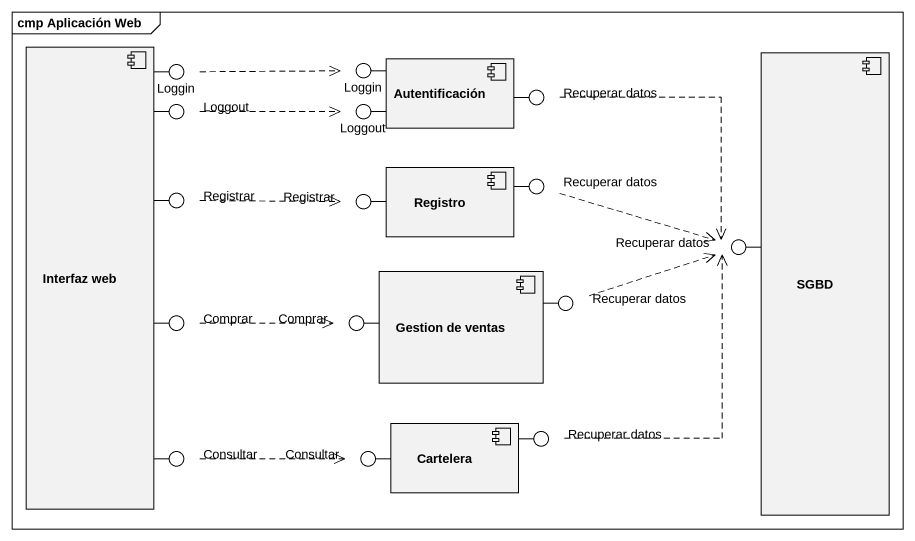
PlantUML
@startuml
mainframe cmp Aplicación Web
component "Interfaz web" as Interfaz_web
() Loggin
() "Loggin" as Loggin_2
component Autentificación
component SGBD
() Loggout
() "Loggout" as Loggout_2
() "Recuperar datos" as Recuperar_datos
component Registro
() "Recuperar datos" as Recuperar_datos_2
() Registrar
() "Registrar" as Registrar_2
component "Gestion de ventas" as Gestion_de_ventas
() "Recuperar datos" as Recuperar_datos_3
() Comprar
() "Comprar" as Comprar_2
() "Recuperar datos" as Recuperar_datos_4
component Cartelera
() "Recuperar datos" as Recuperar_datos_5
() Consultar
() "Consultar" as Consultar_2
Interfaz_web -up- Loggin
Autentificación -left- Loggin_2
Interfaz_web -up- Loggout
Autentificación -left- Loggout_2
Autentificación -right- Recuperar_datos
Registro -right- Recuperar_datos_2
Interfaz_web -up- Registrar
Registro -left- Registrar_2
SGBD -left- Recuperar_datos_3
Interfaz_web -right- Comprar
Gestion_de_ventas -left- Comprar_2
Gestion_de_ventas -right- Recuperar_datos_4
Cartelera -right- Recuperar_datos_5
Interfaz_web -- Consultar
Cartelera -left- Consultar_2
Loggin .right.> Loggin_2
Loggout .right.> Loggout_2
Recuperar_datos ..> Recuperar_datos_3
Recuperar_datos_2 .right.> Recuperar_datos_3
Registrar .right.> Registrar_2
Comprar .right.> Comprar_2
Recuperar_datos_4 .right.> Recuperar_datos_3
Recuperar_datos_5 .up.> Recuperar_datos_3
Consultar .right.> Consultar_2
@enduml
